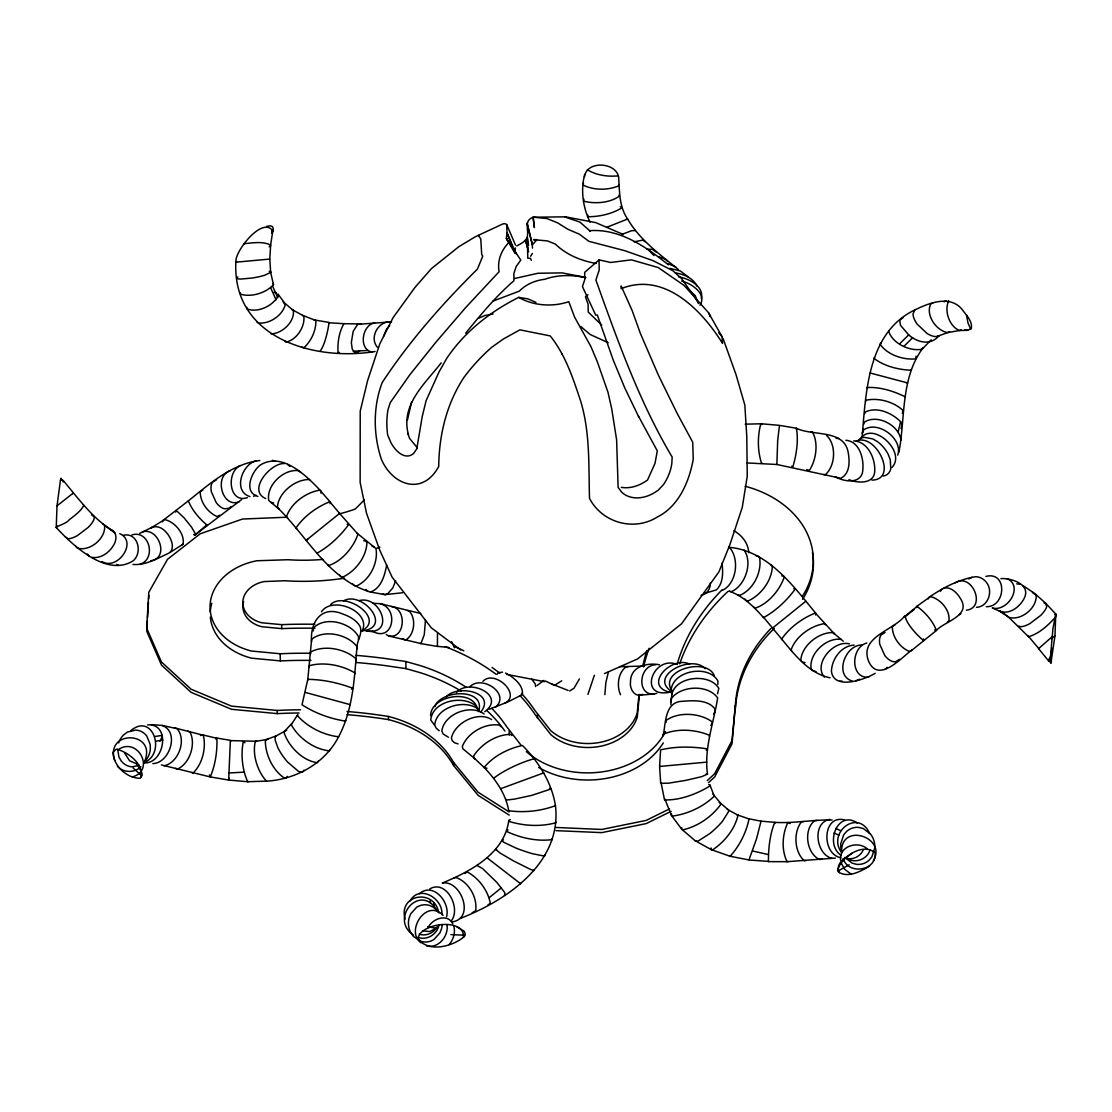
<?xml version="1.0" encoding="UTF-8"?>
<svg xmlns="http://www.w3.org/2000/svg" width="1112" height="1112" viewBox="0 0 1112 1112"><rect width="100%" height="100%" fill="white"/><g stroke="black" fill="none" stroke-linecap="round" stroke-linejoin="round"><path stroke-width="1.5" d="M862.134 436.78C866.081 390.576 867.86 330.792 917.011 308.9C931.925 301.769 952.636 294.819 963.729 311.638C967.509 316.392 972.611 322.105 971.304 328.582L967.593 330.333L959.545 330.528L947.605 332.585L936.929 336.519A20.266 9.438 47.7 0 1 927.102 333.503L917.192 324.162A15.846 7.381 47.7 0 1 913.021 313.973L914.815 309.748M897.704 455.142C903.431 438.684 877.285 419.572 863.398 430.163L862.134 433.152M266.532 781.263C257.456 771.228 252.146 754.673 255.315 741.44L256.636 741.259L230.351 740.606L228.683 780.054L247.684 781.722L267.867 781.083C296.932 778.873 325.01 763.096 338.618 736.756C353.324 709.081 354.45 677.208 356.994 646.656C347.695 634.201 323.898 629.086 311.638 639.344L307.802 679.362L302.019 704.744C314.863 713.153 330.264 718.755 345.429 721.118L345.776 720.534M321.02 493.172L321.048 491.226C306.565 475.992 282.74 451.75 260.653 464.802C251.534 471.224 242.958 492.227 257.887 496.452M487 768.156L484.943 768.211L473.74 757.661L473.768 755.729C481.579 743.9 496.286 734.49 510.616 734.365L511.881 735.546M310.387 654.009L310.443 652.118C323.787 644.64 344.692 648.546 355.868 658.735L355.812 660.611M717.81 684.533L717.935 681.003C708.747 664.212 673.538 670.327 671.189 689.51L672.162 691.664M130.688 730.737C152.58 712.18 165.966 752.115 145.338 762.026M670.925 701.797L671.022 698.864C680.78 685.451 707.802 684.116 717.643 697.877C713.751 723.12 703.882 748.126 707.482 774.133L701.783 776.635L685.715 780.374L668.701 783.154L660.695 783.334L659.597 766.432L660.597 749.891C675.568 746.263 691.886 746.472 707.093 748.835L706.245 750.072M311.541 641.805C309.998 621.65 321.785 604.984 342.704 613.991C349.335 616.298 355.993 619.857 359.815 625.973C363.443 633.618 356.215 641.179 356.896 649.116M437.489 633.062L437.433 646.336L449.053 647.476M671.801 694.652C675.345 676.165 709.678 672.663 718.825 688.384L717.504 693.86M1050.506 656.316L1052.925 628.766L1055.761 614.046L1054.982 635.73L1050.896 663.322L1050.506 656.316L1048.811 659.611L1049.547 661.737L1051.521 661.39M63.189 481.969L62.453 479.842L60.479 480.189L57.018 505.849L56.239 527.533C73.044 545.631 106.349 577.211 132.898 560.99C143.17 552.886 137.832 531.745 123.224 535.317M832.123 820.03C813.206 819.447 793.885 823.617 774.744 822.338C769.921 834.236 768.309 848.595 768.462 861.633L787.115 861.689L835.432 858.075M147.354 621.066L146.756 631.31L161.504 665.129L191.111 692.359L231.546 709.289L277.319 713.626A418.404 324.704 -1.3 0 1 299.058 712.973M147.548 617.66L148.452 602.301M148.66 598.895L148.855 595.49M313.32 630.921L313.501 627.988C325.093 615.659 351.114 622.595 358.592 636.884L358.411 639.817M446.593 916.691C450.471 902.374 433.166 881.691 419.432 893.673M584.523 176.836C586.246 160.781 615.047 161.713 618.578 176.558C619.69 190.847 618.786 206.29 627.627 219.008C639.873 240.136 660.042 254.467 678.473 269.646M671.565 814.026L671.439 815.388L681.656 829.135L695.042 840.644L711.18 849.596L730.125 856.268L749.168 859.993L768.948 861.439M898.969 452.153C905.446 417.222 900.539 377.746 923.127 347.764L922.07 349.237C909.63 351.628 892.505 343.483 888.613 331.154M147.535 724.927C171.206 722.995 164.701 764.208 143.907 762.915M638.997 694.319L637.19 713.098A50.123 38.906 -1.3 0 1 600.563 742.26A50.123 38.906 -1.3 0 1 550.76 730.653L535.233 710.902A204.969 159.072 -1.3 0 0 521.528 693.401M639.414 694.861L637.273 717.059A50.123 38.906 -1.3 0 1 600.661 746.221A50.123 38.906 -1.3 0 1 550.857 734.629L535.331 714.863A204.969 159.072 -1.3 0 0 520.444 696.084M670.828 704.591L672.093 691.511M770.936 628.461A176.933 137.304 -1.3 0 0 735.393 705.077L731.974 740.606L714.655 773.73L707.26 780.596M735.393 705.077L732.043 743.775L714.724 776.899L708.566 782.626M857.435 823.088C837.503 809.161 824.201 844.661 841.381 855.517M710.346 582.841C710.512 588.762 707.232 594.155 701.116 595.337M1052.077 648.268L1050.395 659.652M229.1 778.275L228.683 780.054L210.237 776.927L161.365 764.931M375.105 351.489C313.987 361.595 232.241 338.02 235.841 262.182L236.564 262.14L235.939 260.708C236.078 249.839 262.557 216.201 272.815 230.893L270.48 245.905L269.173 246.767M869.653 833.472C858.172 807.896 826.689 832.749 841.645 852.654C840.046 821.685 887.39 837.044 873.365 860.799M463.468 937.388C465.302 917.289 419.738 922.863 418.084 938.639C428.078 953.067 453.182 946.52 464.455 936.401L465.191 933.83L464.218 931.272L456.796 926.741M862.884 432.123L863.398 429.01M272.815 230.893L271.94 233.311L273.288 228.697L272.51 226.681L270.425 225.805L266.588 226.361M386.67 564.938C384.863 575.112 381.263 588.387 370.393 592.043C328.054 579.241 307.301 536.498 277.402 507.489C278.07 492.838 295.25 479.063 309.623 479.536M701.352 298.739C704.188 286.02 688.842 278.653 678.487 276.763M584.703 174.389C580.478 190.208 582.98 207.541 590.041 222.178M510.269 819.6L508.823 820.434C504.195 853.974 470.293 871.322 442.201 883.123C461.021 879.314 475.839 919.29 451.5 921.987M663.252 735.671C665.727 722.897 664.767 701.213 683.088 701.269C693.749 700.421 708.108 699.573 715.141 709.164L715.141 711.638L713.57 714.001M60.479 480.189L61.104 478.257L61.633 480.134M407.437 420.002L411.565 402.099M478.355 235.438L480.773 238.927L481.691 254.384L482.747 256.149L477.465 269.062C442.381 303.812 409.327 341.217 382.18 382.584C372.909 406.867 373.243 435 381.444 459.464C392.856 485.777 422.977 495.924 438.753 466.401L438.74 465.414C439.212 434.25 446.788 403.322 464.121 377.149A217.146 182.841 88.8 0 1 491.74 347.264L503.486 338.951L519.874 329.847L550.204 335.907C565.41 354.784 573.041 378.288 580.617 400.973C590.277 432.679 588.526 465.761 589.513 498.385C602.12 522.848 634.104 531.717 657.4 516.997C678.793 506.28 689.204 481.621 693.249 459.27L692.707 442.187L677.208 413.497L658.457 375.314L640.303 333.252L632.089 310.401L621.149 286.02L621.135 288.675C664.212 271.258 701.686 309.956 722.494 343.316L722.063 336.714L708.566 312.778L684.144 285.478L658.221 267.547L631.366 259.847L610.738 262.488L599.062 259.888L584.69 272.343L584.773 279.585L582.452 286.604L595.698 315.113L597.325 315.071L613.407 360.497L624.916 388.227L638.635 416.68M898.218 431.776L900.609 421.712C892.102 413.094 877.396 406.464 865.692 411.815L864.566 413.706M535.623 686.577L535.247 683.936L531.689 679.098M383.57 336.408L386.67 328.93L389.714 325.705M594.378 675.262L587.928 694.388M664.781 798.875L671.439 815.388L672.774 816.041C687.911 813.942 703.257 806.853 714.224 796.178L710.012 785.1L708.733 784.572M710.012 785.1L709.734 786.128C696.432 794.121 680.044 800.418 664.517 799.903L661.084 782.765M395.663 580.659L392.856 587.873L387.754 593.725L385.044 594.628L370.393 592.043M608.431 671.884L605.845 682.629L604.858 694.694M246.781 307.315L247.225 308.914C257.956 313.223 273.302 305.661 278.361 295.57L277.917 293.971L284.644 303.034L293.332 310.512C294.93 321.813 281.989 333.822 270.953 333.836M57.115 525.99L56.239 527.533M330 503.694L330.472 502.276L319.895 490.156C306.036 492.227 290.774 503.361 286.465 516.844L287.619 517.914M815.527 614.992L816.013 613.56C792.884 585.607 767.892 550.537 728.582 547.243M259.805 460.521C231.685 463.926 209.612 483.928 188.317 500.887C192.056 510.172 199.59 519.026 207.43 525.434L241.651 499.552M207.43 525.434L194.892 535.136L193.613 534.469M916.51 607.569L917.108 606.443C925.253 612.462 932.871 620.969 936.415 630.476L923.683 640.693C916.872 635.202 905.724 622.776 905.39 616.493L914.05 609.557M438.99 925.059C437.169 934.358 426.938 940.724 417.89 937.374M515.384 247.948L514.773 253.244L507.03 232.797L506.669 224.513L504.737 223.581L502.513 224.082L475.144 236.856L458.756 246.753L431.442 268.59L414.929 287.466L392.981 317.796L379.776 343.928L367.641 380.485L360.218 411.162L360.149 482.413L366.543 513.327L379.776 550.218L392.063 577.086L431.317 627.835L460.688 649.95M555.458 805.644C540.932 811.162 524.072 812.858 508.684 810.731C505.877 793.912 495.702 779.582 484.165 767.475C493.228 756.146 508.267 748.432 522.445 745.499L523.224 746.221C538.903 762.457 551.552 782.306 555.305 804.866L555.458 805.644C562.144 862.731 507.142 900.275 460.285 918.429M860.382 438.726C872.989 420.503 906.864 452.236 891.893 467.485M870.126 849.665C867.332 859.757 853.933 864.385 845.801 857.435M434.889 706.662C440.755 689.523 486.417 687.675 478.507 711.666M143.809 763.221C159.405 730.82 104.459 728.902 114.703 760.372M863.565 424.409L864.747 421.907C877.577 413.928 899.399 425.396 900.915 440.241M162.435 521.848L163.172 520.305L188.317 500.887M170.094 552.4L183.049 544.227C185.106 533.774 174.667 521.667 164.59 519.568L151.176 527.866C161.171 522.862 170.789 535.442 172.249 544.435C172.749 547.966 171.721 552.317 167.981 553.581C157.07 558.488 145.338 565.577 132.981 564.451M928.214 598.895L928.951 597.352C943.032 587.734 958.488 579.491 975.474 576.711C980.52 576.669 985.079 579.741 987.539 584.036C992.821 592.891 987.539 606.86 976.503 607.319M579.422 678.932L573.945 688.3L569.664 690.969M500.817 788.644L543.81 772.868M159.961 741.106L162.31 736.617M141.002 777.385C144.31 764.333 127.727 751.698 116.273 749.154L113.104 752.087C112.979 765.501 127.004 778.595 140.181 778.233L142.03 774.758L141.419 771.728L136.776 763.36M464.844 873.532L467.151 871.905C478.674 877.966 487.987 890.462 490.309 903.305L488.001 904.932M338.618 736.756C323.439 735.143 307.44 726.942 297.307 715.53L297.835 714.529L291.261 724.677C298.447 737.979 314.168 749.377 329.291 750.836L330.014 749.53M240.373 292.998L240.651 294.221C251.465 297.46 265.907 292.998 273.482 284.686L270.508 271.731M451.305 920.917C461.355 907.99 446.107 879.05 429.718 888.961M901.067 428.565L902.04 424.339L900.609 421.712M318.24 761.206L317.337 762.679C302.408 760.775 288.286 746.166 283.88 731.988L291.983 723.37M530.619 256.274L532.356 253.439M583.439 182.757L583.202 185.12C593.711 190.319 607.472 190.416 618.286 186.024L619.036 184.856M321.465 611.781C332.502 595.337 371.505 611.517 362.248 630.935M287.23 776.371L286.215 777.913L284.519 778.164C272.857 770.366 265.504 754.992 265.337 741.078L266.352 739.536L276.207 735.908L286.771 730.139M583.897 199.076L583.647 201.175C595.031 204.052 609.723 203.065 619.342 196.143L618.856 195.17M863.19 850.152C860.132 856.74 852.153 860.702 845.231 857.769M948.717 300.768C943.935 310.498 949.245 326.594 959.545 330.528L961.129 329.833M497.203 674.219L498.232 672.746L502.541 672.148M489.099 709.289L507.725 701.978L521.445 695.111L522.473 693.638C522.876 685.256 515.078 679.029 508.796 674.706M410.106 900.942C419.363 884.068 443.34 898.413 441.867 914.62M700.06 305.188C707.162 293.804 691.428 283.365 681.628 281.03M437.224 926.671C433.902 932.968 426.091 936.512 419.252 934.177M940.432 591.195L941.906 589.179M936.401 630.337C945.186 621.01 971.443 615.839 960.518 598.645C957.182 592.96 951.233 586.747 944.018 587.998M428.12 927.589C432.332 918.637 447.524 913.035 452.848 923.794M880.885 342.941L880.051 344.081C887.056 354.742 903.166 360.121 915.676 358.884L916.121 356.146M449.276 944.491C453.376 939.515 455.642 932.523 453.793 926.185M215.645 738.966L216.395 737.979L230.531 740.383L230.657 741.509M931.161 339.813L922.07 349.237M1055.9 616.687C1048.491 625.027 1039.4 633.562 1028.558 636.759L1008.792 617.313L998.979 610.71C1009.098 615.728 1020.51 606.526 1024.611 597.464C1030.518 584.036 1010.947 577.948 1000.897 578.615M710.776 725.483L712.222 723.69L712.083 721.785C699.809 712.806 678.417 711.485 665.977 720.52L666.116 722.411M441.186 362.859C424.923 383.821 400.195 404.907 408.452 434.653M480.579 712.333C497.008 691.872 456.962 684.283 446.176 696.863M465.678 333.141C480.731 314.752 495.938 296.292 513.952 280.71L513.869 273.469L516.204 266.435L520.791 260.097L506.363 238.385L507.03 232.797L516.024 253.772M219.648 515.176L217.118 516.566C207.763 512.618 199.938 501.846 200.257 491.56L202.801 490.17M911.743 650.02C900.956 658.179 878.327 683.644 868.583 661.167C859.131 636.898 893.131 630.754 904.57 616.145M587.998 215.228L587.595 216.729C599.382 216.798 612.267 213.935 622.247 207.61L620.287 206.735M865.595 401.293L866.665 400.098C879.119 397.693 893.923 401.849 903.166 410.564L902.318 413.303M72.753 493.658L73.42 492.922L63.273 480.495M874.491 357.633L873.865 358.259C883.929 366.084 898.037 369.67 910.742 370.213L911.367 369.587M482.942 681.35C494.075 669.104 521.764 694.055 505.07 703.09M231.018 506.53L229.267 508.24L224.402 508.809A9.216 4.114 46.3 0 1 216.242 502.638L211.308 491.643A36.251 16.18 46.3 0 1 212.475 482.247L216.479 479.758M899.622 343.872L908.699 334.865C917.289 342.552 930.619 345.915 939.112 335.671L936.929 336.519M904.028 346.249L912.674 337.687M899.525 659.319L895.521 661.821L892.922 661.612A9.216 4.114 46.3 0 1 884.749 655.441L879.814 644.446A36.251 16.18 46.3 0 1 880.982 635.049L884.985 632.547M852.292 853.154L845.884 857.686M338.66 514.3L339.577 513.41L329.777 501.734C316.711 506.961 303.868 516.315 295.987 528.005L296.695 528.548M359.482 350.864L357.814 352.407L354.589 352.601L352.226 348.987L351.336 342.524L353.171 331.376L357.689 324.329L391.535 321.868M662.974 734.406C676.819 728.138 695.264 729.333 709.192 735.199L709.47 736.464M561.685 680.822L554.485 685.395L545.325 680.989M884.86 669.521L887.293 667.339M843.035 858.533C848.692 875.658 877.146 870.571 875.047 852.793C863.273 842.34 841.812 856.49 837.725 869.765L838.434 872.03C848.192 878.313 860.674 871.405 869.584 866.109M237.857 276.888L236.856 277.736A20.266 2.891 -10.4 0 0 240.665 279.056L252.146 278.042A15.846 2.266 -10.4 0 0 264.573 275.289L270.661 272.412L269.799 259.054L270.647 245.043C262.543 241.026 252.577 242.93 243.848 243.736M359.732 323.94L343.942 323.689C338.965 332.001 337.422 342.913 338.076 352.56L339.313 352.351M469.931 686.66C481.969 674.414 511.242 694.124 495.285 707.399M57.018 505.849L73.42 492.922C85.124 506.975 97.091 521.431 113.021 530.855C116.663 533.746 116.426 538.931 114.828 542.865C110.908 551.385 101.748 558.905 91.921 557.376M1052.077 636.787L1038.58 648.643L1048.727 661.084M1051.41 638.705L1054.982 635.73M587.97 294.736L585.454 296.807L588.137 304.299L588.22 312.083L601.717 325.093M239.9 465.789C225.958 472.753 229.044 503.958 247.42 497.62M489.21 897.676L501.067 888.071M875.158 673.302C865.219 679.501 833.666 690.649 831.442 671.231C831.804 659.055 841.242 645.711 854.113 645.127M194.892 535.136L206.61 525.086M904.403 616.632L917.108 606.443M328.596 322.744L343.942 323.689M436.043 928.409L429.718 931.536L422.421 930.813M536.985 685.548L543.837 680.405M456.476 692.498C468.708 677.931 506.766 695.347 484.776 711.652M916.469 606.596L930.355 596.616C940.432 598.715 950.885 610.835 948.828 621.274L947.41 622.011M140.96 766.738C134.608 773.035 123.376 773.048 117.385 766.224M307.69 539.403L306.12 540.404L339.577 513.41L357.147 533.287L375.981 548.577C378.469 562.811 369.726 580.325 356.313 586.024L354.005 585.537L352.407 583.73M838.114 871.002L849.165 864.788M330.598 604.594C344.901 590.236 387.198 619.301 360.733 631.282M795.789 428.662L796.428 428.259C812.135 436.196 842.896 429.162 847.914 451.069C849.804 460.062 850.485 473.656 840.741 478.271L776.857 464.482L747.153 462.953M668.34 264.809C645.989 246.753 619.634 228.419 589.541 230.684L590.333 231.24L579.866 222.066L564.493 216.854L533.19 217.215C521.681 221.205 531.55 233.45 525.462 240.192A22.782 8.076 -16.1 0 1 516.719 245.905M599.062 259.888L599.187 270.119L595.893 280.057C617.619 340.536 639.136 401.585 672.148 457.032L671.843 463.454A34.25 22.56 -64.2 0 1 663.503 484.582L658.318 490.086A34.25 25.798 -47 0 1 621.594 492.074L618.119 487.431L616.618 439.865L611.725 408.827L608 392.341L597.339 361.789L590.917 346.583L574.57 317.087L568.816 301.686A50.485 39.184 -1.3 0 1 518.706 297.377C490.156 311.666 464.663 331.724 446.704 358.398L439.045 371.922L426.132 400.598L422.24 416.486L416.778 448.859L413.733 453.279A31.914 16.777 76.5 0 1 390.979 442.771L387.713 435.126A31.914 12.121 88.7 0 1 388.032 409.591L390.298 402.558L409.967 374.577L435.821 342.301L465.65 307.607L499.093 271.717A50.485 39.184 -1.3 0 1 508.754 242.597L506.363 238.385L513.827 251.256M958.697 614.894L960.824 613.713M271.634 231.101L272.968 230.365M139.695 533.357L153.303 526.685M955.208 582.813C971.846 572.18 986.914 607.541 966.439 610.21M181.645 544.963L183.049 544.227M943.977 301.825L945.978 300.81M140.029 564.257C156.653 559.002 149.453 529.646 131.981 534.872M200.438 735.532L202.023 734.726L216.923 738.312C217.326 751.253 215.394 765.028 210.237 776.927L209.417 774.925M968.733 578.935L971.971 577.323M669.549 808.897L646.197 820.406L601.717 829.455L555.958 827.467M671.175 811.301L646.267 823.575L601.787 832.624L556.028 830.636M508.101 829.955L506.697 830.594L506.85 831.526C520.611 838.017 537.291 841.673 552.386 839.574L552.233 838.629M478.41 318.324L484.818 315.544L493.047 313.987M622.053 234.326L631.588 230.712L635.397 230.573M866.818 643.014C850.93 647.003 849.874 678.793 868.75 677.208M230.003 470.89C213.726 476.089 222.233 508.726 239.205 501.734M256.149 460.827C241.777 464.316 232.755 491.462 249.936 496.577M253.592 496.258L256.08 495.243M855.851 680.739L859.59 679.223M139.264 765.348L132.217 766.863A15.846 14.929 87.6 0 1 121.166 760.9L118.928 756.966L117.65 749.252M844.133 859.367C839.268 861.522 836.711 867.805 839.254 872.614M903.236 317.573L899.747 320.117L900.456 325.288L908.699 334.865M932.857 303.076L930.869 303.854C925.101 314.682 936.165 330.709 947.605 332.585L949.578 331.821M519.624 695.806L521.445 695.111M712.222 850.068C724.19 842.437 734.879 829.135 737.993 815.235L728.443 809.939L720.534 803.128L713.014 794.163M119.012 749.113C138.444 737.02 155.346 770.838 132.272 776.941M493.089 301.06L519.346 291.122A38.461 29.843 -1.3 0 1 544.699 279.293C557.904 274.594 572.221 274.664 585.76 277.778M706.829 592.613L704.674 593.391L716.392 589.874C723.412 583.174 723.092 572.18 722.049 563.256M606.568 227.39L627.627 219.008L626.167 219.217M402.558 592.752L385.044 594.628L382.472 594.044M376.787 548.244L379.915 547.16M856.337 441.103C875.797 432.401 898.941 479.55 871.947 480.134M659.416 664.74C646.767 662.418 630.226 666.602 630.49 682.031C629.392 688.675 634.952 698.253 642.527 694.319M722.814 590.166C736.644 583.161 739.688 558.794 729.528 547.535M634.021 241.818L642.653 240.15L645.182 241.735M343.483 600.883C362.025 590.291 393.426 627.321 362.387 630.838M347.111 524.336L348.695 524.558C340.314 535.956 329.319 546.395 316.92 553.234L316.656 552.622M793.746 588.735L795.344 588.943C786.948 600.355 775.954 610.78 763.555 617.633C753.839 606.791 743.122 595.865 728.986 591.125L731.474 591.681C745.248 585.524 753.032 562.658 744.081 550.106M235.841 262.182L269.688 259.082M655.858 664.712C637.579 665.337 636.398 699.059 656.844 693.318M453.807 878.063L455.962 877.507C468.569 881.83 477.646 897.537 475.658 910.631L472.044 912.924M936.415 630.476L934.511 629.976M374.647 322.911C361.734 324.982 358.245 349.891 372.437 352.143M604.525 673.566L637.593 658.916L681.503 623.846L718.922 571.874L729.903 544.644L742.274 507.35L747.25 476.242L746.791 436.696L744.845 405.046L736.019 374.619L723.05 338.465M669.716 692.234C637.273 698.795 652.98 654.37 677.291 664.545M514.62 278.5L537.944 273.26L562.144 272.885L585.579 277.375M562.283 354.533L561.768 353.574M305.647 692.512L350.252 704.66M248.49 781.555L247.684 781.722C242.235 769.643 240.762 754.742 243.25 741.732L244.987 742.774M389.158 321.688C377.468 322.397 369.365 338.034 377.413 347.278M351.587 689.162L352.963 688.328C338.715 682.879 323.064 679.488 307.802 679.362L307.871 679.946M255.315 741.44L268.048 739.285M985.913 576.405C1007.708 570.845 1006.096 607.277 986.288 606.679M805.88 601.175L772.423 628.169C788.992 646.419 804.449 672.468 830.066 677.806M772.645 628.127L763.305 617.021M142.433 531.883C158.863 526.949 169.649 558.335 150.912 560.74M894.882 625L892.352 626.403C892.032 636.676 899.844 647.462 909.199 651.41L910.77 651.159L923.683 640.693L923.363 638.913M788.325 861.494L787.115 861.689C781.236 850.235 782.236 834.069 787.852 822.574L790.187 823.519M810.94 432.068L812.344 431.845C818.696 442.951 816.236 459.84 809.383 470.432L806.728 469.542M154.846 736.519L162.255 735.366M155.749 741.217L162.811 740.119M618.161 175.849C607.75 176.919 596.338 175.279 587.331 169.747M164.034 765.779C178.476 762.888 186.941 739.883 177.086 728.694L162.157 725.441L151.454 724.635M313.89 319.867L329.013 322.424C327.998 331.293 324.551 345.318 320.395 350.753M1038.83 648.616L1028.252 636.05M803.406 821.615L801.46 821.851C793.19 832.123 794.274 852.042 804.337 860.771L806.283 860.535M817.223 820.447L814.568 820.739C803.239 829.816 806.436 853.363 819.488 859.479L822.143 859.187M829.886 819.377C811.649 822.407 815.916 854.725 832.151 858.408M152.844 763.596C169.802 763.138 179.838 731.696 162.157 725.441M373.118 603.274L380.36 603.691L420.753 613.49M862.064 645.002C845.287 644.515 833.833 675.484 852.195 681.058M646.684 249.185L652.41 249.352L656.191 252.09M639.873 695.195L654.44 693.957M284.45 463.551C270.522 462.62 247.045 490.684 265.74 498.565M839.602 681.267L842.118 681.044M228.544 773.007L243.917 772.145M353.255 351.239L367.516 350.475M706.704 762.137L660.014 766.404M359.287 600.563C381.082 595.017 395.469 635.8 366.223 630.935M286.91 517.219L242.485 519.04L200.188 533.788L167.467 559.364L148.786 592.307L146.673 628.127L161.435 661.96L191.042 689.19L231.477 706.12L277.249 710.457A418.404 324.704 -1.3 0 1 300.532 709.79M344.581 578.17A214.338 166.341 -1.3 0 1 284.811 580.742L264.197 581.562A27.578 21.406 -1.3 0 0 242.847 601.634A27.578 21.406 -1.3 0 0 261.765 622.776L281.642 624.652L289.106 624.388A514.37 399.166 -1.3 0 1 314.891 624.263M243.639 601.675A27.578 21.406 -1.3 0 0 261.848 626.737L281.739 628.627L289.203 628.349A514.37 399.166 -1.3 0 1 314.974 628.238M1054.968 614.602L1056.4 614.922L1055.538 614.032M322.897 559.419A182.048 141.28 -1.3 0 1 287.994 559.725L256.9 560.754A60.437 46.899 -1.3 0 0 210.112 604.733A60.437 46.899 -1.3 0 0 251.576 651.048L280.168 653.759L289.829 653.397A482.066 374.105 -1.3 0 1 310.762 653.258M210.349 617.132A60.437 46.899 -1.3 0 0 251.743 658.193L280.335 660.903L289.982 660.542A482.066 374.105 -1.3 0 1 310.929 660.389M745.179 424.172L761.428 423.783L779.276 425.34L796.428 428.259C798.569 440.811 796.498 454.488 792.912 466.706L791.8 466.178M823.394 474.546L825.535 474.518C835.543 465.58 836.53 444.703 826.591 435.459M536.999 239.622L533.538 239.678L547.354 240.901L555.291 244.014C566.425 254.898 581.02 260.764 596.213 263.461M619.481 666.713L644.057 666.046M781.806 575.919L783.515 575.933L784.252 577.058C779.679 590.291 768.253 603.899 754.853 608.292L754.117 607.18M870.154 372.993L907.601 382.931L906.753 382.597M435.89 928.186L427.703 926.741M450.902 934.608L464.788 935.234M386.225 634.521L388.839 636.022L420.962 643.528L424.284 634.632L425.479 619.982M836.141 438.378L838.907 438.489M476.853 865.4L482.538 868.514L496.869 882.428L504.542 892.283L505.39 895.16L504.348 895.104M621.288 487.362C630.643 488.919 640.025 485.499 647.531 480.023L654.996 463.398L657.303 450.86L638.496 416.249M845.871 440.282C859.103 441.214 863.885 457.977 862.87 469.208C862.509 484.415 844.578 482.274 835.223 476.673M853.696 440.866C867.555 441.561 875.033 457.727 874.755 470.112C875.074 484.22 858.144 483.456 848.942 479.661M549.495 788.255L551.204 788.908L531.828 795.358L514.87 799.028L507.545 799.945L505.835 799.292M737.993 815.235L736.95 814.762L748.307 818.682L761.011 821.17L774.744 822.338L775.008 823.478M496.536 849.457L495.577 849.373L500.372 853.224L513.647 860.994L530.924 869.612L534.107 870.501L533.76 869.862M1016.729 583.87L1020.079 584.203M627.863 666.908L626.278 666.741C618.008 672.44 616.562 685.979 620.496 694.75M426.535 945.978C438.489 948.842 448.859 936.026 446.996 924.725M533.19 217.215L546.979 218.536L557.612 222.859L567.982 229.308L579.449 234.229L588.86 241.318L624.666 250.659L652.883 260.583L672.843 270.702L681.6 278.653L692.109 293.498A24.339 1.654 55.2 0 0 698.392 302.492M407.145 610.571L408.938 610.835C416.472 618.091 414.762 634.882 405.56 640.053L402.127 638.538M466.442 687.452A172.666 133.996 -1.3 0 0 419.863 665.476L405.838 661.501L386.003 658.596A482.066 374.105 -1.3 0 0 355.743 655.329M461.313 691.219A172.666 133.996 -1.3 0 0 420.03 672.621L405.991 668.632L386.156 665.727A482.066 374.105 -1.3 0 0 355.896 662.46M363.735 540.682L365.765 540.988L366.96 542.517C366.432 556.737 355.701 571.137 342.885 577.003L340.842 576.697L339.66 575.168M518.706 297.377L527.825 298.864L535.942 302.353M670.036 268.353L680.391 271.022L687.855 276.624M420.183 643.5L437.655 646.475M391.396 606.582C407.048 608.194 405.393 639.122 388.839 636.022M564.91 216.701L595.671 222.595L623.332 234.493M506.683 674.386L544.463 681.656M964.563 329.75L967.593 330.333M843.271 641.221L833.013 632.575C818.64 632.102 801.46 645.891 800.793 660.528M802.377 662.043L804.991 662.543M689.579 664.086C671.189 655.079 641.36 686.98 671.481 692.623M273.983 292.373L276.415 292.887M755.687 555.555L757.995 556.042L759.593 557.849C762.095 572.082 753.338 589.596 739.925 595.295L737.631 594.809M372.075 546.284L374.369 546.77M675.457 272.899C683.963 274.233 693.096 278.083 697.127 286.173M706.259 773.855L707.482 774.133M753.032 851.069L768.364 854.586M658.679 256.719L665.532 259.221L667.603 261.445M137.11 763.986L129.631 760.844L124.878 753.463M174.431 727.832L203.301 735.24C206.387 747.695 202.453 764.222 193.001 773.035L191.723 772.52M844.606 819.947C822.115 814.081 821.281 854.211 840.839 857.727M359.357 323.731L360.913 324.134M841.311 639.386C826.397 637.079 808.507 653.925 811.162 669.035L813.122 670.856L816.027 671.606M300.838 472.544L298.878 470.723C283.963 468.416 266.074 485.263 268.729 500.358L270.689 502.193L273.608 502.944M272.398 460.312L275.679 461.23M849.401 643.89C833.778 639.761 812.914 663.767 824.409 677.138M1044.071 602.899L1045.878 603.441L1055.761 614.046M1018.648 626.125L1020.455 626.668A20.266 6.811 -39.6 0 0 1029.962 623.568L1040.804 615.325A15.846 5.324 -39.6 0 0 1046.656 606.763L1045.878 603.441L1034.744 593.488L1022.804 585.468M91.545 514.912L94.228 516.774L94.131 518.762A15.846 5.324 -39.6 0 1 88.279 527.324L77.437 535.581A20.266 6.811 -39.6 0 1 67.929 538.681L65.247 536.818M667.645 263.488L675.776 266.936M458.047 743.9L454.586 742.774L452.306 740.787L451.375 738.09C454.794 722.731 477.938 710.693 491.629 719.575M293.332 310.512L291.872 309.428L302.603 315.377L315.864 320.492C316.211 330.459 311.221 341.092 303.882 347.764L301.908 347.139M568.135 690.441L551.747 683.977M187.872 731.154L189.874 731.849C196.324 743.719 189.846 763.569 177.489 769.101L175.474 768.406M448.414 737.214L443.132 733.962L441.839 730.987C444.077 713.89 470.515 703.674 484.095 713.973M1001.703 611.989L992.238 607.944C1007.5 612.351 1023.999 586.149 1006.999 578.615M1032.436 592.501L1036.162 595.295C1037.148 608.014 1021.024 621.108 1008.792 617.313L1002.218 612.059M835.626 828.44L840.755 830.678M834.014 833.013L838.893 835.14M116.551 564.423L118.72 565.382M119.762 533.635C138.138 541.836 117.427 571.068 101.956 561.56M110.296 529.59L113.021 530.855M671.912 691.678C647.42 675.999 692.456 653.717 705.147 668.757M380.36 603.691C399.528 608.973 392.897 643.167 372.256 631.074M608.222 342.718L590.027 334.434L580.77 326.483M719.186 802.461L720.534 803.128L720.548 804.685C711.763 816.875 697.669 826.452 683.004 829.802L681.656 829.135L681.642 827.578M436.96 910.519C420.531 882.15 388.575 918.721 413.636 935.248M505.529 673.052L507.711 674.15M748.307 818.682L748.988 819.03C746.277 832.54 739.424 846.107 730.125 856.268L729.444 855.92M438.67 912.257C433.972 888.293 397.957 894.215 405.102 919.137M867.04 848.637C857.574 840.463 838.656 846.357 840.658 860.285M850.861 873.921L844.62 869.264L841.214 862.968M519.971 883.373L520.597 883.734L487 857.783L487.515 858.297M509.143 811.941L478.09 792.217L453.543 762.373A108.962 84.568 -1.3 0 0 388.394 716.448A418.404 324.704 -1.3 0 0 347.041 711.485M509.213 815.124L478.16 795.386L453.613 765.556A108.962 84.568 -1.3 0 0 388.477 719.617A418.404 324.704 -1.3 0 0 347.111 714.668M103.207 524.266L114.939 532.995M762.29 424.367L760.608 424.534C757.467 436.794 757.592 450.499 761.317 462.606L762.165 463.19M534.191 758.718C520.527 762.512 504.348 770.004 493.728 778.205M687.98 289.037L695.153 295.542L698.392 303.59M283.101 301.88L285.242 304.827C282.337 315.683 269.535 324.12 258.415 323.05L256.886 321.896M782.222 639.845L781.527 639.303C789.395 627.613 802.238 618.258 815.304 613.018L834.598 634.09L833.013 632.575M302.603 315.377L303.826 316.336C305.202 326.817 296.417 340.105 285.923 342.135L284.686 341.175M270.689 502.193L278.987 509.004L277.402 507.489M420.962 942.781C405.115 931.495 426.202 897.926 443.09 915.301M478.897 709.609C465.455 698.447 436.46 706.62 434.695 725.024L436.21 728.179L439.184 730.709M476.214 706.203C463.037 694.458 432.471 700.838 430.747 719.992L434.445 725.08M287.591 464.427L289.871 466.442M133.19 768.031L141.794 775.94M501.095 726.706L499.302 725.093C484.832 722.883 467.735 732.752 462.342 746.361L462.828 748.723L475.005 758.857L473.74 757.661M672.357 691.289C657.095 670.703 706.982 656.247 714.363 675.887M417.389 447.914L409.536 438.323L407.854 433.471M825.535 624.735L824.381 623.665C810.537 625.75 795.261 636.87 790.952 650.353L792.105 651.423M484.165 767.475L484.943 768.211M365.945 589.513L367.919 591.473M844.842 857.463L852.139 863.162L856.504 864.33A15.846 15.624 -70.3 0 0 868.903 860.382L871.864 856.893L874.783 847.956A20.266 19.988 -70.3 0 0 870.696 834.306L863.398 828.607L859.034 827.439A15.846 15.624 -70.3 0 0 846.635 831.373L843.674 834.862L840.755 843.813A20.266 19.988 -70.3 0 0 841.826 851.806M648.449 249.825L653.995 255.565M56.462 527.547C55.141 526.643 67.206 523.307 68.972 520.041C74.24 515.69 80.481 511.701 83.747 505.529L83.442 504.82M454.46 647.823L451.486 641.541M87.278 553.985L89.196 556.111M970.707 329.041L968.024 323.119L966.481 315.016M718.713 332.794L722.063 336.714M491.754 708.358A172.666 133.996 -1.3 0 1 506.655 726.664L520.972 745.109M75.838 546.284L77.256 548.077C89.488 551.872 105.612 538.778 104.625 526.059M771.158 564.882L772.34 566.411C771.811 580.645 761.081 595.031 748.265 600.897L746.235 600.591L745.04 599.062M438.962 912.938L433.652 907.336L429.579 905.418A15.846 15.54 -75.2 0 0 416.778 907.142L410.634 913.897L408.966 918.373A20.266 19.891 -75.2 0 0 410.717 932.551L413.414 936.443L421.003 941.35A15.846 15.54 -75.2 0 0 433.805 939.64L439.949 932.885L441.617 928.409A20.266 19.891 -75.2 0 0 442.117 925.198M357.147 533.287L357.883 534.399C353.31 547.632 341.884 561.24 328.485 565.633L327.748 564.521M761.011 821.17L756.494 838.99L749.015 859.743M708.566 312.778L709.803 315.21A24.339 1.654 55.2 0 1 709.47 316.225M272.649 286.201L277.736 297.571M270.73 287.883L276.068 299.823M506.669 224.513L515.481 245.043M195.49 534.01L191.528 527.116L184.078 517.844L177.489 511.603L176.224 510.936L175.626 512.076M905.043 397.304L904.737 396.553C893.283 390.993 879.842 386.795 867.124 387.532L867.443 388.296M531.286 260.347L530.466 258.331L527.769 258.206L527.366 237.537L528.561 245.543M527.713 247.948L525.462 240.192L528.645 251.743M779.415 425.868L777.691 440.366L776.857 464.482M273.204 283.463L273.482 284.686M508.531 809.953L508.684 810.731M555.764 821.796L555.917 822.713C541.03 826.939 523.724 826.021 508.976 821.365L508.823 820.434M535.914 239.539L536.081 240.692L532.3 244.849L532.495 248.115M534.385 227.307L533.107 217.257L534.399 227.543M711.054 847.942L711.18 849.596M433.972 903.236L434.097 906.433M430.288 899.858L430.427 903.222M537.43 714.46L537.513 718.422M509.199 730.82L509.296 735.101M453.543 762.373L453.613 765.556M405.838 661.501L405.991 668.632M388.394 716.448L388.477 719.617M281.642 624.652L281.739 628.627M280.168 653.759L280.335 660.903M277.249 710.457L277.319 713.626M477.743 710.443C474.991 688.203 431.15 694.611 430.566 715.628M354.714 674.025L354.714 672.788C341.787 665.073 323.884 661.696 309.331 665.685L309.331 666.922M269.215 271.286A20.266 2.891 -10.4 0 1 270.661 272.412M858.144 440.95A9.216 8.674 87.6 0 1 864.163 437.322L872.739 438.879L877.285 441.52A36.251 34.152 87.6 0 1 888.293 454.586L890.267 459.673L890.754 468.889A9.216 8.674 87.6 0 1 883.234 476.033M144.296 762.04A20.266 19.099 87.6 0 0 150.328 749.266L150.231 744.47L146.784 736.019A15.846 14.929 87.6 0 0 135.733 730.056L127.31 732.113L123.654 734.879A20.266 19.099 87.6 0 0 118.636 742.913M303.882 770.241A9.216 4.295 47.7 0 1 298.266 771.186L287.535 761.984A36.251 16.875 47.7 0 1 277.986 748.015L275.164 740.119L275.192 737.451A9.216 4.295 47.7 0 1 276.207 735.908M727.192 809.341A9.216 3.253 -41.1 0 1 728.568 811.579L722.411 821.365A36.251 12.802 -41.1 0 1 709.998 833.444L698.614 840.741A9.216 3.253 -41.1 0 1 695.042 840.644M503.472 839.963A9.216 1.807 20.4 0 0 504.07 842.423L516.093 848.122A36.251 7.117 20.4 0 0 532.509 853.724L543.698 855.962A9.216 1.807 20.4 0 0 544.755 854.822M812.413 552.594A102.29 79.383 -1.3 0 1 802.572 599.326M679.696 663.808A240.623 186.733 -1.3 0 1 727.999 591.403M677.542 662.891A240.623 186.733 -1.3 0 1 722.161 589.749M735.477 708.261A176.933 137.304 -1.3 0 1 774.272 628.363M486.973 710.637A172.666 133.996 -1.3 0 1 504.931 731.084M745.123 486.236A102.29 79.383 -1.3 0 1 802.489 596.143M733.948 530.702A37.905 29.412 -1.3 0 1 748.765 552.761M665.532 731.46A82.816 64.274 -1.3 0 1 526.31 751.601M643.57 666.894A272.926 211.808 -1.3 0 1 649.088 648.282M445.286 646.725A204.969 159.072 -1.3 0 1 496.049 674.247M366.348 631.004A514.37 399.166 -1.3 0 1 373.159 631.672M210.279 611.878A60.437 46.899 -1.3 0 1 211.822 603.26M364.291 499.788A259.235 201.175 -1.3 0 1 355.187 509.06A118.372 91.865 -1.3 0 1 339.243 513.855M663.28 742.899A82.816 64.274 -1.3 0 1 538.667 767.433M454.641 646.6A204.969 159.072 -1.3 0 1 463.815 650.812M492.074 667.464A204.969 159.072 -1.3 0 1 499.761 673.177M642.764 666.06A272.926 211.808 -1.3 0 1 646.92 650.478M532.439 244.849L527.088 223.123L532.3 244.849"/></g></svg>
